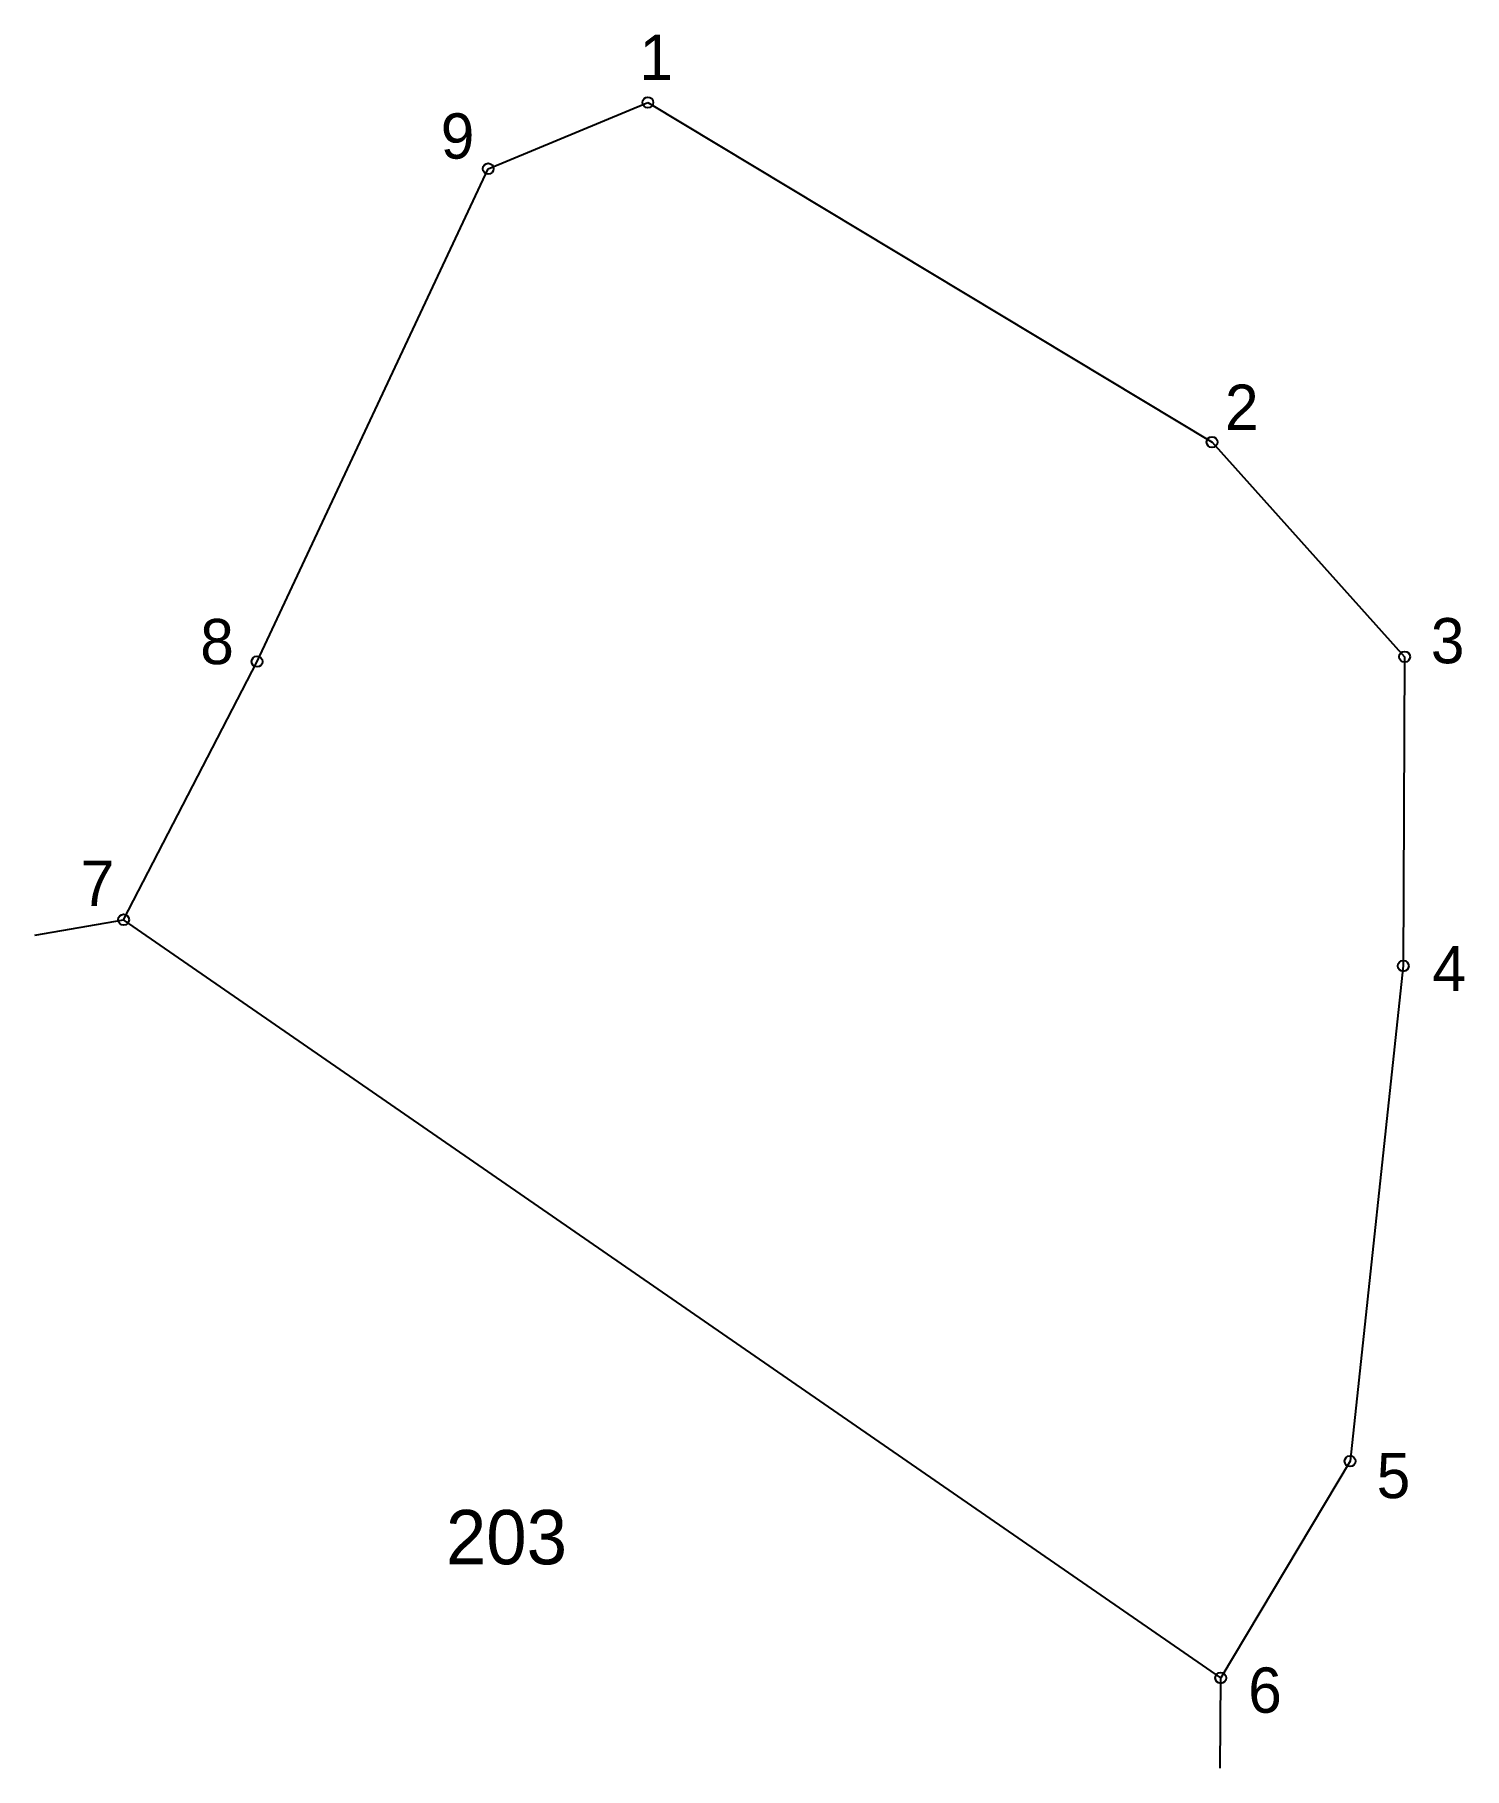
# Model space of a CAD drawing. Extents: x 549396.7 to 549458.1, y 1822426.6 to 1822501.1.
import ezdxf

# ---------------------------------------------------------------- set-up
doc = ezdxf.new("R2010")
doc.units = 0
for name, color, linetype in [('CanhThua', 7, 'Continuous'), ('MocDinhThua', 7, 'Continuous'), ('NhanTuCan', 7, 'Continuous'), ('RauThua', 7, 'Continuous'), ('SoHieuDinhThua', 7, 'Continuous')]:
    doc.layers.add(name, color=color, linetype=linetype)

msp = doc.modelspace()

# ---------------------------------------------------------------- linework, layer by layer
at = {"layer": 'CanhThua'}
for p, q in [((549416.129, 1822495.305), (549422.987, 1822498.15)), ((549422.987, 1822498.15), (549447.219, 1822483.56)), ((549406.2, 1822474.135), (549416.129, 1822495.305)), ((549447.219, 1822483.56), (549455.492, 1822474.341)), ((549400.471, 1822463.048), (549406.2, 1822474.135)), ((549455.492, 1822474.341), (549455.433, 1822461.059)), ((549447.592, 1822430.48), (549400.471, 1822463.048)), ((549455.433, 1822461.059), (549453.146, 1822439.79)), ((549453.146, 1822439.79), (549447.592, 1822430.48))]:
    msp.add_line(p, q, dxfattribs=at)
at = {"layer": 'MocDinhThua'}
for centre in [(549422.987, 1822498.15), (549416.129, 1822495.305), (549447.219, 1822483.56), (549455.492, 1822474.341), (549406.2, 1822474.135), (549400.471, 1822463.048), (549455.433, 1822461.059), (549453.146, 1822439.79), (549447.592, 1822430.48)]:
    msp.add_circle(centre, 0.233, dxfattribs=at)
at = {"layer": 'RauThua'}
for p, q in [((549396.651, 1822462.382), (549400.471, 1822463.048)), ((549396.651, 1822462.382), (549400.471, 1822463.048)), ((549447.564, 1822426.598), (549447.592, 1822430.48))]:
    msp.add_line(p, q, dxfattribs=at)

# ---------------------------------------------------------------- texts
at = {"layer": 'NhanTuCan'}
msp.add_text('203', height=2.3332, dxfattribs=at).set_placement((549414.312, 1822435.361))
at = {"layer": 'SoHieuDinhThua'}
for s, p in [('1', (549422.626, 1822499.117)), ('9', (549414.091, 1822495.738)), ('2', (549447.774, 1822484.087)), ('8', (549403.761, 1822474.022)), ('3', (549456.616, 1822474.06)), ('7', (549398.627, 1822463.643)), ('4', (549456.685, 1822459.978)), ('5', (549454.289, 1822438.202)), ('6', (549448.771, 1822428.985))]:
    msp.add_text(s, height=1.944, dxfattribs=at).set_placement(p)

doc.saveas('drawing.dxf')
